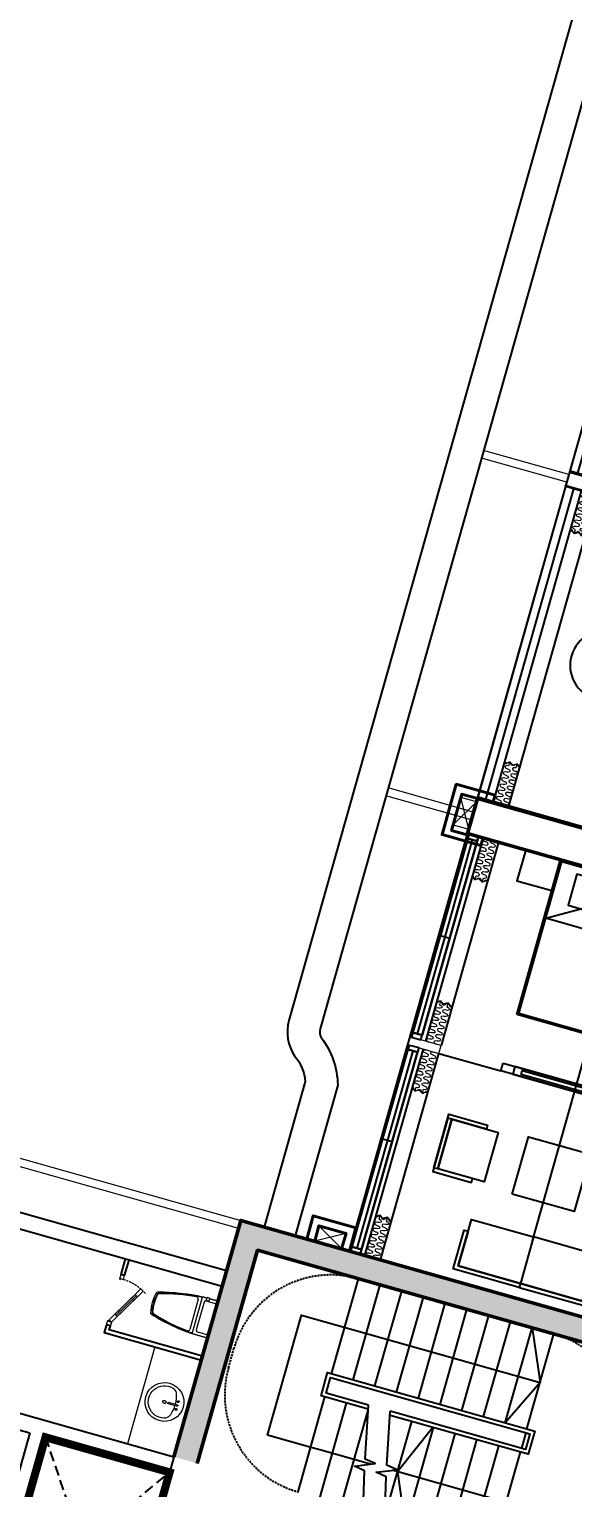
# Model space of a CAD drawing. Header units: millimetres. Extents: x -361669633 to 361256854, y -284153744 to 284385552.
# Drawn here: x 120664 to 127408, y 103864 to 121975 of the extents above; entities that cross this region are included whole.
import ezdxf

# ---------------------------------------------------------------- set-up
doc = ezdxf.new("R2010")
doc.units = ezdxf.units.MM
doc.header["$LTSCALE"] = 100
doc.header["$MEASUREMENT"] = 0
for name, pattern in [('220126_HDN_HBA typical plan$0$HIDDEN', [0.375, 0.25, -0.125]), ('ACAD_ISO03W100', [30, 12, -18]), ('HIDDEN', [0.375, 0.25, -0.125]), ('Xref_NT1+NT2_MBDV Cot vach_220729$0$HIDDEN', [0.375, 0.25, -0.125])]:
    doc.linetypes.add(name, pattern=pattern)
for name, color, linetype in [('A-_FURN----_E-_N', 251, 'Continuous'), ('A-ANNO-ROOM', 50, 'Continuous'), ('A-WALL', 11, 'Continuous'), ('A-WALL-FNSH', 11, 'Continuous'), ('dien tich thong thuy', 3, 'Continuous'), ('IDEA - dim', 251, 'Continuous'), ('KT-Khuat', 9, 'HIDDEN'), ('KT-Net manh', 139, 'Continuous'), ('KT-Tuong', 1, 'Continuous'), ('Xref_NT1+NT2_MBDV Cot vach_220729$0$A-FLOR-STRS-ARROW', 8, 'Continuous'), ('Xref_NT1+NT2_MBDV Cot vach_220729$0$ccu12-Hatch', 250, 'Continuous'), ('Xref_NT1+NT2_MBDV Cot vach_220729$0$ccu12-Thay', 7, 'Continuous'), ('Xref_NT1+NT2_MBDV Cot vach_220729$0$KT-Net manh', 139, 'Continuous'), ('Xref_NT1+NT2_MBDV Cot vach_220729$0$KT-Thay', 7, 'Continuous'), ('Xref_NT1+NT2_MBDV Cot vach_220729$0$KT-Tuong', 1, 'Continuous'), ('Xref_ST_MBDV Cot vach 30.7.2022$0$KT-Text', 7, 'Continuous')]:
    doc.layers.add(name, color=color, linetype=linetype)
for name, color, linetype, lineweight in [('bo dat CXCL', 92, 'Continuous', 18), ('CIC36 net manh', 8, 'Continuous', 9), ('D-building block', 8, 'Continuous', 13), ('HBA-Partition', 4, 'Continuous', 13), ('KT-lomo nuoc', 3, 'HIDDEN', 5), ('KT-Net cat', 1, 'Continuous', 40), ('KT-Net cot', 2, 'Continuous', 50), ('KT-Net thay', 7, 'Continuous', 15), ('KT-Noi thatwc', 49, 'Continuous', 9), ('NQH-A-FURN-IDEN', 43, 'Continuous', 9), ('Xref_NT1+NT2_MBDV Cot vach_220729$0$CUA', 37, 'Continuous', 13), ('Xref_NT1+NT2_MBDV Cot vach_220729$0$KT-Net cot vach', 6, 'Continuous', 50)]:
    doc.layers.add(name, color=color, linetype=linetype, lineweight=lineweight)
doc.styles.add('220126_HDN_HBA typical plan$0$211210_HDN_HBA_TYPICAL PLAN CORE OPT 1$0$HBA-Text', font='GOTHIC.TTF')

# ---------------------------------------------------------------- blocks, each defined once
blk = doc.blocks.new('A$C418F5BC8')
at = {"layer": 'A-ANNO-ROOM', "insert": (648, 1091), "char_height": 600, "attachment_point": 2, "rotation": 50.4488, "style": '220126_HDN_HBA typical plan$0$211210_HDN_HBA_TYPICAL PLAN CORE OPT 1$0$HBA-Text'}
blk.add_mtext_dynamic_manual_height_columns('SL-S', width=722857412.87, gutter_width=9766, heights=[0], dxfattribs=at)
blk = doc.blocks.new('A$C2A6C5140')
at = {"layer": 'A-ANNO-ROOM', "insert": (731, 1190, 0), "char_height": 600, "attachment_point": 2, "rotation": 50.4488, "style": '220126_HDN_HBA typical plan$0$211210_HDN_HBA_TYPICAL PLAN CORE OPT 1$0$HBA-Text'}
blk.add_mtext_dynamic_manual_height_columns('2-BR', width=722857412.87, gutter_width=9766, heights=[0], dxfattribs=at)
blk = doc.blocks.new('A$C5388591E')
at = {"layer": 'A-ANNO-ROOM', "insert": (894, 842, 0), "char_height": 600, "attachment_point": 2, "rotation": 1.4065, "style": '220126_HDN_HBA typical plan$0$211210_HDN_HBA_TYPICAL PLAN CORE OPT 1$0$HBA-Text'}
blk.add_mtext_dynamic_manual_height_columns('3-BR', width=722857412.87, gutter_width=9766, heights=[0], dxfattribs=at)
blk = doc.blocks.new('A$C21AF0CCA')
at = {"layer": 'A-ANNO-ROOM', "insert": (1198, 815), "char_height": 600, "attachment_point": 2, "rotation": 0.1054, "style": '220126_HDN_HBA typical plan$0$211210_HDN_HBA_TYPICAL PLAN CORE OPT 1$0$HBA-Text'}
blk.add_mtext_dynamic_manual_height_columns('1-BR+', width=722857412.87, gutter_width=9766, heights=[0], dxfattribs=at)
blk = doc.blocks.new('Xref_NT1+NT2_MBDV Cot vach_220729$0$A$C6F5A0866')
at = {"layer": 'Xref_NT1+NT2_MBDV Cot vach_220729$0$ccu12-Hatch', "ltscale": 0.5}
h = blk.add_hatch(dxfattribs=at)
h.set_pattern_fill('1BETONG2-BOP', color=256, scale=50, angle=-9.2212, pattern_type=2)
h.set_pattern_definition([(40.778773, (-344030.4, 1051586.25), (348.967585, -88.43995), [37.5, -412.5]), (345.778773, (-344030.4, 1051586.25), (-8.2109, 382.353), [30, -330]), (91.230173, (-344001.3, 1051578.88), (340.75691, 293.91278), [31.8701, -350.57106]), (36.962973, (-344014.37, 1051684.96), (513.46257, -167.20103), [56.25, -618.75]), (87.414373, (-343971.6, 1051671), (539.3417, 405.87626), [47.80514, -525.8565]), (341.962973, (-344014.37, 1051684.96), (539.34137, 405.87668), [45, -495]), (11.778773, (-343969.02, 1051652.27), (262.33739, -246.534165), [37.5, -412.5]), (216.778773, (-343969.02, 1051652.27), (302.31138, -234.24147), [30, -330]), (62.230173, (-343947.16, 1051631.72), (440.52446, 91.85968), [31.8701, -350.57106]), (58.278773, (-344030.4, 1051586.25), (-53.364341, 157.777667), [0, -326, 0, -335, 0, -331.25]), (355.278773, (-344030.4, 1051586.25), (170.29976, 164.8925), [0, -191, 0, -318.5, 0, -126.25]), (318.278773, (-344140.45, 1051604.12), (261.654741, -53.903389), [0, -125, 0, -390, 0, -517.5]), (308.278773, (-344189.8, 1051612.13), (295.845573, 2.678777), [0, -162.5, 0, -259, 0, -367.5]), (305.778773, (-344030.4, 1051586.25), (172.3971, 124.239646), []), (305.778773, (-344020.58, 1051646.7), (172.3971, 124.239646), [])])
h.paths.add_polyline_path([(3150, 11325), (6200, 11325), (6200, 325), (5800, 325), (5800, 625), (5900, 625), (5900, 11025), (3150, 11025)])
h.paths.add_polyline_path([(4450, 325), (3250, 325), (3250, 625), (4450, 625)])
at = {"layer": 'Xref_NT1+NT2_MBDV Cot vach_220729$0$A-FLOR-STRS-ARROW', "elevation": 0}
for points in [[(3150, 8886), (3627, 9004), (3648, 9138), (3749, 8899), (3767, 9035), (4425, 9177)], [(3150, 8605), (3627, 8723), (3648, 8857), (3749, 8618), (3767, 8755), (4425, 8896)]]:
    blk.add_lwpolyline(points, dxfattribs=at)
at = {"layer": 'Xref_NT1+NT2_MBDV Cot vach_220729$0$KT-Net cot vach'}
for points in [[(3150, 11325), (6200, 11325), (6200, 325), (5800, 325)], [(3150, 11025), (5900, 11025), (5900, 625), (5800, 625)]]:
    blk.add_lwpolyline(points, dxfattribs=at)
at = {"layer": 'Xref_NT1+NT2_MBDV Cot vach_220729$0$KT-Net manh', "linetype": 'Xref_NT1+NT2_MBDV Cot vach_220729$0$HIDDEN'}
blk.add_lwpolyline([(3150, 9725, -0.414131), (4400, 10975), (4650, 10975, -0.414131), (5900, 9725, -1.000029)], format="xyb", dxfattribs=at)
at = {"layer": 'Xref_NT1+NT2_MBDV Cot vach_220729$0$KT-Net manh', "elevation": 0}
for points in [[(3725, 8956), (3725, 9605), (3725, 9705), (3725, 10280), (5275, 10280), (5275, 7205)], [(4375, 8334), (3725, 8605), (3150, 8355)], [(3725, 7205), (3725, 8675)], [(5900, 7485), (5275, 7205), (4675, 7485)]]:
    blk.add_lwpolyline(points, dxfattribs=at)
at = {"layer": 'Xref_NT1+NT2_MBDV Cot vach_220729$0$KT-Net manh', "linetype": 'Xref_NT1+NT2_MBDV Cot vach_220729$0$HIDDEN', "elevation": 0}
blk.add_lwpolyline([(3150, 7205, 0.414131), (4400, 5955), (4650, 5955, 0.414131), (5900, 7205, 1.000029)], format="xyb", dxfattribs=at)
at = {"layer": 'Xref_NT1+NT2_MBDV Cot vach_220729$0$KT-Thay', "extrusion": (1.28361e-08, 3.72499e-11, 1)}
for p, q in [((3150, 9725), (4375, 9725, 0)), ((4675, 9725, 0), (5900, 9725)), ((3150, 9445, 0), (4375, 9445, 0)), ((4675, 9445, 0), (5900, 9445, 0)), ((3150, 9165, 0), (4375, 9165, 0)), ((4675, 9165, 0), (5900, 9165, 0)), ((4675, 8885, 0), (5900, 8885, 0)), ((3150, 8605, 0), (4375, 8605, 0)), ((4675, 8605, 0), (5900, 8605, 0)), ((3150, 8325, 0), (4375, 8325, 0)), ((4675, 8325, 0), (5900, 8325, 0)), ((3150, 8045, 0), (4375, 8045, 0)), ((4675, 8045, 0), (5900, 8045, 0)), ((3150, 7765, 0), (4375, 7765, 0)), ((4675, 7765, 0), (5900, 7765, 0)), ((3150, 7485, 0), (4375, 7485, 0)), ((4675, 7485, 0), (5900, 7485, 0)), ((3150, 7205, 0), (4375, 7205, 0)), ((4675, 7205, 0), (5900, 7205, 0))]:
    blk.add_line(p, q, dxfattribs=at)
at = {"layer": 'Xref_NT1+NT2_MBDV Cot vach_220729$0$KT-Thay'}
blk.add_line((4625, 7205, 0), (4425, 7205, 0), dxfattribs=at)
at = {"layer": 'Xref_NT1+NT2_MBDV Cot vach_220729$0$KT-Thay', "elevation": 0}
for points in [[(4375, 9166), (4375, 9775), (4675, 9775), (4675, 7105), (4375, 7105), (4375, 8885)], [(4425, 9177), (4425, 9725), (4625, 9725), (4625, 7155), (4425, 7155), (4425, 8896)]]:
    blk.add_lwpolyline(points, dxfattribs=at)
blk = doc.blocks.new('*U246')
for points in [[(483, -399), (465, -396), (464, -466)], [(397, -484), (464, -466), (394, -466)]]:
    blk.add_hatch(color=256).paths.add_polyline_path(points)
blk.add_line((464, -466), (417, -419))
for points in [[(483, -399), (465, -396), (464, -466)], [(397, -484), (464, -466), (394, -466)]]:
    blk.add_lwpolyline(points, close=True)
for centre in [(17, -17), (86, -88), (155, -157), (225, -227), (294, -297), (364, -367)]:
    blk.add_ellipse(centre, major_axis=(34.5, 32), ratio=0.523888, start_param=4.73172, end_param=7.873313)
at = {"extrusion": (0, 0, -1)}
for centre in [(52, -52), (121, -123), (190, -192), (260, -262), (329, -332), (399, -402)]:
    blk.add_ellipse(centre, major_axis=(-32.1, -34.4), ratio=0.523888, start_param=4.73172, end_param=7.873313, dxfattribs=at)
blk = doc.blocks.new('*U245')
at = {"layer": 'A-_FURN----_E-_N', "linetype": 'Continuous'}
for points in [[(-900, 600), (-900, 1000), (-1350, 1000), (-1350, 600)], [(-900, -1000), (-900, 1000), (900, 1000), (900, -1000)], [(-880, -980), (-880, 980), (880, 980), (880, -980)], [(1350, 600), (1350, 1000), (900, 1000), (900, 600)]]:
    blk.add_lwpolyline(points, close=True, dxfattribs=at)
at = {"layer": 'A-_FURN----_E-_N', "linetype": '220126_HDN_HBA typical plan$0$HIDDEN', "ltscale": 500}
blk.add_lwpolyline([(-900, -1000), (-900, 1000), (900, 1000), (900, -1000)], close=True, dxfattribs=at)
at = {"layer": 'A-_FURN----_E-_N', "linetype": 'Continuous'}
for points in [[(-55, 580), (-55, 880), (-656, 880), (-656, 480), (-448, 480)], [(646, 580), (646, 880), (45, 880), (45, 580)], [(-880, 249), (-326, 580), (880, 580), (880, 480), (-326, 480), (-326, 580), (-326, 249), (-880, 249)]]:
    blk.add_lwpolyline(points, dxfattribs=at)
blk = doc.blocks.new('30')
at = {"layer": 'A-WALL-FNSH', "color": 5}
for points in [[(-5390, -9580), (-5390, -9460), (-5450, -9460), (-5450, -9580)], [(-2885, -9460), (-5390, -9460), (-5390, -9580), (-2885, -9580)], [(-4138, -9520), (-5390, -9520), (-5390, -9580), (-4138, -9580)], [(-4138, -9460), (-2885, -9460), (-2885, -9520), (-4138, -9520)], [(-2825, -9580), (-2825, -9460), (-2885, -9460), (-2885, -9580)], [(-2725, -9580), (-2725, -9460), (-2665, -9460), (-2665, -9580)], [(-2665, -9460), (-120, -9460), (-120, -9580), (-2665, -9580)], [(-1513, -9460), (-2665, -9460), (-2665, -9520), (-1513, -9520)], [(-1513, -9520), (-120, -9520), (-120, -9580), (-1513, -9580)], [(-120, -9580), (-120, -9460), (-60, -9460), (-60, -9580)]]:
    blk.add_lwpolyline(points, close=True, dxfattribs=at)
for points in [[(-5450, -9460), (-2885, -9460)], [(-60, -9460), (-2665, -9460)]]:
    blk.add_lwpolyline(points, dxfattribs=at)
at = {"layer": 'HBA-Partition'}
blk.add_lwpolyline([(-2725, -9200), (-2825, -9200), (-2825, -9600), (-2725, -9600)], close=True, dxfattribs=at)
at = {"layer": 'IDEA - dim'}
for p, q in [((-5451, -9400), (-2825, -9400)), ((-60, -9400), (-2725, -9400)), ((-5451, -9600), (-2825, -9600)), ((-60, -9600), (-2725, -9600))]:
    blk.add_line(p, q, dxfattribs=at)
for points in [[(-2825, -8400), (-2825, -6600), (-2725, -6600), (-2725, -8400)], [(-250, -6650), (-850, -6650), (-850, -7450), (-250, -7450)], [(-698, -6650), (-250, -6650), (-250, -7450), (-200, -7450), (-200, -6600), (-698, -6600)], [(-2725, -6753), (-2825, -6753), (-2825, -8248), (-2725, -8248)], [(-2750, -8148), (-2800, -8148), (-2800, -6853), (-2750, -6853)], [(-1291, -7850), (-2031, -7850), (-2031, -7050), (-1291, -7050)], [(-250, -8250), (-850, -8250), (-850, -7450), (-250, -7450)], [(-698, -8250), (-250, -8250), (-250, -7450), (-200, -7450), (-200, -8300), (-698, -8300)], [(-1981, -8824), (-1981, -8224), (-1341, -8224), (-1341, -8824)], [(-1981, -8376), (-1981, -8824), (-1341, -8824), (-1341, -8874), (-2031, -8874), (-2031, -8376)], [(-1341, -8376), (-1341, -8824), (-1981, -8824), (-1981, -8874), (-1291, -8874), (-1291, -8376)]]:
    blk.add_lwpolyline(points, close=True, dxfattribs=at)
at = {"layer": 'KT-Net cot'}
blk.add_lwpolyline([(-5900, -6600), (-5450, -6600), (-5450, -9600), (-5900, -9600)], close=True, dxfattribs=at)
at = {"layer": 'KT-Net manh', "linetype": 'ACAD_ISO03W100', "ltscale": 4}
for p, q in [((-800, -7450), (-3450, -7450)), ((-2725, -9200), (-2725, -8400)), ((-5451, -9200), (-2825, -9200)), ((-60, -9200), (-2725, -9200))]:
    blk.add_line(p, q, dxfattribs=at)
at = {"layer": 'KT-Tuong'}
blk.add_lwpolyline([(-60, 0), (-60, -9600)], dxfattribs=at)
at = {"layer": 'CIC36 net manh', "color": 8, "extrusion": (0, 0, -1), "xscale": 0.81000000001126, "yscale": 0.81000000001126, "zscale": -0.8100000000112602, "rotation": 225.1232012033263}
for p in [(5450, -9261), (2724, -9261), (5451, -9356), (2724, -9356)]:
    blk.add_blockref('*U246', p, dxfattribs=at)
at = {"layer": 'CIC36 net manh', "color": 8, "xscale": 0.8100000000112606, "yscale": 0.8100000000112606, "zscale": 0.8100000000112606, "rotation": 225.1232012046196}
for p in [(-2826, -9261), (-61, -9261), (-2826, -9356), (-61, -9356)]:
    blk.add_blockref('*U246', p, dxfattribs=at)
at = {"layer": 'IDEA - dim', "rotation": 90}
blk.add_blockref('*U245', (-4450, -7500), dxfattribs=at)
blk = doc.blocks.new('stdo')
at = {"layer": 'A-WALL-FNSH', "color": 5}
for p, q in [((125, -1100), (4135, -1100)), ((125, -1200), (4135, -1200))]:
    blk.add_line(p, q, dxfattribs=at)
blk.add_lwpolyline([(125, -1300), (4135, -1300)], dxfattribs=at)
at = {"layer": 'IDEA - dim', "extrusion": (-1.10182e-08, -3.98057e-09, 1)}
blk.add_circle((2128, -2177, 0), 436, dxfattribs=at)
at = {"layer": 'KT-Net manh'}
for points in [[(135, -7005), (125, -7005), (125, -1100), (110, -1100)], [(3435, -10515), (4135, -10515), (4135, -1100), (4150, -1100)]]:
    blk.add_lwpolyline(points, dxfattribs=at)
at = {"layer": 'KT-Net manh', "linetype": 'ACAD_ISO03W100', "ltscale": 4}
blk.add_lwpolyline([(125, -1300), (4135, -1300), (4135, -1500), (125, -1500)], close=True, dxfattribs=at)
at = {"layer": 'KT-Tuong'}
blk.add_line((110, -1100), (110, -9730), dxfattribs=at)
blk.add_lwpolyline([(4150, -1100), (4150, -4100), (4290, -4100), (4290, -7700), (4150, -7700), (4150, -10700)], dxfattribs=at)
at = {"layer": 'CIC36 net manh', "color": 8}
for p, xscale, yscale, zscale, rotation in [((126, -1361), -0.8100000000112602, 0.8100000000112602, 0.8100000000112602, 134.876798796027), ((4134, -1361), 0.8100000000112604, 0.8100000000112604, 0.8100000000112604, 225.123201203973), ((126, -1456), -0.8100000000112602, 0.8100000000112602, 0.8100000000112602, 134.876798796027), ((4134, -1456), 0.8100000000112604, 0.8100000000112604, 0.8100000000112604, 225.123201203973)]:
    blk.add_blockref('*U246', p, dxfattribs=dict(at, xscale=xscale, yscale=yscale, zscale=zscale, rotation=rotation))
blk = doc.blocks.new('XI BET - 540 x 360mm-349537-MẶT BẰNG TẦNG 01')
at = {"layer": 'NQH-A-FURN-IDEN', "color": 32}
for p, q in [((227, 9), (-228, 9)), ((-228, 9), (227, 9)), ((-199, 9), (-199, -132)), ((198, -132), (198, 9)), ((-246, -103), (-246, -124)), ((-246, -124), (-246, -103)), ((-238, -1), (-238, -94)), ((-238, -94), (-238, -1)), ((-238, -133), (-238, -181)), ((-238, -181), (-238, -133)), ((-216, -94), (-237, -94)), ((-237, -133), (-216, -133)), ((-207, -124), (-207, -103)), ((-179, -152), (178, -152)), ((237, -181), (237, -1)), ((237, -1), (237, -181)), ((-228, -191), (229, -191)), ((-194, -230), (194, -230))]:
    blk.add_line(p, q, dxfattribs=at)
for centre, radius, start, end in [((-228, -1), 10, 90, 180), ((-228, -1), 10, 90, 180), ((227, -1), 10, 360, 90), ((227, -1), 10, 360, 90), ((-237, -103), 9, 96.3794, 180), ((-237, -103), 9, 96.3794, 180), ((-237, -124), 9, 180, 263.6206), ((-237, -124), 9, 180, 263.6206), ((-216, -103), 9, 360, 90), ((-216, -124), 9, 270, 360), ((-179, -132), 20, 180, 270), ((178, -132), 20, 270, 0), ((2274, -41), 2515, 183.2067, 196.1242), ((2274, -41), 2515, 183.2067, 196.1242), ((-228, -181), 10, 180, 261.264), ((1871, -86), 2103, 182.8743, 197.6554), ((-194, -253), 22.5, 90, 184.6245), ((1871, -86), 2095, 184.6245, 197.5277), ((-1871, -86), 2095, 342.464, 355.3754), ((-1871, -86), 2103, 342.3446, 357.1226), ((-2274, -41), 2515, 343.8727, 356.7933), ((-2274, -41), 2515, 343.8727, 356.7933), ((194, -253), 22.5, 355.3754, 90), ((227, -181), 10, 270, 0), ((-111, -717), 22.5, 197.6554, 257.5059), ((-105, -710), 22.5, 197.5277, 258.1005), ((105, -710), 22.5, 281.7373, 342.464), ((111, -717), 22.5, 282.4941, 342.3446), ((-121, -733), 22.5, 196.1242, 256.8994), ((-121, -733), 22.5, 196.1242, 256.8994), ((0, -212), 557, 256.8994, 283.0378), ((0, -212), 557, 256.8994, 283.0378), ((0, -215), 536, 257.5059, 282.4941), ((1, -209), 535, 258.1005, 281.7373), ((121, -733), 22.5, 283.0378, 343.8727), ((121, -733), 22.5, 283.0378, 343.8727)]:
    blk.add_arc(centre, radius, start, end, dxfattribs=at)
at = {"layer": 'NQH-A-FURN-IDEN'}
for centre, radius, start, end in [((-228, -1), 10, 90, 135), ((227, -1), 10, 45, 90), ((-237, -103), 9, 96.3794, 159.7289), ((2274, -41), 2515, 187.0817, 188.2304), ((-2274, -41), 2515, 351.7684, 352.9173), ((2274, -41), 2515, 191.1005, 192.2492), ((-2274, -41), 2515, 347.7486, 348.8976), ((0, -212), 557, 264.739, 267.0661), ((0, -212), 557, 272.8711, 275.1982)]:
    blk.add_arc(centre, radius, start, end, dxfattribs=at)
blk = doc.blocks.new('Sink - Vanity - Round - Basin-6371507-MẶT BẰNG TẦNG 01')
at = {"layer": 'KT-Noi thatwc'}
for p, q in [((87, 247), (87, 136)), ((106, 247), (106, 136))]:
    blk.add_line(p, q, dxfattribs=at)
for centre, radius, start, end in [((97, 85), 241, 0, 180), ((1, 104), 105, 120.7927, 162.1904), ((97, -233), 452, 91.2067, 109.2086), ((46, 247), 12.7, 0, 180), ((46, 247), 12.7, 180, 0), ((97, 247), 9.52, 0, 180), ((97, -233), 452, 70.7914, 88.7933), ((147, 247), 12.7, 0, 180), ((147, 247), 12.7, 180, 0), ((192, 104), 105, 17.8096, 59.2073), ((97, 85), 241, 180, 0), ((97, 85), 201, 165.3071, 14.6929), ((97, 85), 20.6, 0, 180), ((97, 85), 20.6, 180, 0), ((97, 136), 9.52, 180, 0)]:
    blk.add_arc(centre, radius, start, end, dxfattribs=at)
blk = doc.blocks.new('*U272')
blk.add_line((147, 33), (450, 208))
for points in [[(50, 0), (526, 275), (546, 240), (70, -35)], [(137, 50), (157, 15), (460, 190), (440, 225)], [(0, -50), (60, -50), (60, -40), (50, -40), (50, 0), (0, 0)], [(650, -50), (590, -50), (590, -40), (600, -40), (600, 0), (650, 0)]]:
    blk.add_lwpolyline(points, close=True)
at = {"linetype": 'Xref_NT1+NT2_MBDV Cot vach_220729$0$HIDDEN'}
blk.add_arc((50, 0), 550, 0, 35.0495, dxfattribs=at)
blk = doc.blocks.new('A$C777A4B07')
at = {"layer": 'A-WALL', "elevation": 0}
for points in [[(1931, 996), (1877, 803)], [(1925, 790), (1980, 982)], [(1700, 178), (1673, 82), (2877, -259)], [(2891, -211), (1735, 116), (1748, 164)]]:
    blk.add_lwpolyline(points, dxfattribs=at)
at = {"layer": 'NQH-A-FURN-IDEN', "color": 32, "extrusion": (-5.1359e-06, -1.60012e-06, 1), "elevation": 0}
blk.add_lwpolyline([(1961, -1299), (2055, -1325), (2537, -1461), (2877, -259), (2300, -96)], close=True, dxfattribs=at)
at = {"layer": 'Xref_ST_MBDV Cot vach 30.7.2022$0$KT-Text', "elevation": 0}
for points in [[(1925, 790), (1877, 803)], [(1748, 164), (1700, 178)]]:
    blk.add_lwpolyline(points, dxfattribs=at)
at = {"layer": 'NQH-A-FURN-IDEN', "color": 32, "rotation": 254.3513592771618}
blk.add_blockref('XI BET - 540 x 360mm-349537-MẶT BẰNG TẦNG 01', (3008, 246, 0), dxfattribs=at)
at = {"layer": 'NQH-A-FURN-IDEN', "color": 32, "extrusion": (3.53894e-06, -4.05138e-06, 1), "xscale": -0.9999999999999996, "rotation": 254.2212229883467}
blk.add_blockref('Sink - Vanity - Round - Basin-6371507-MẶT BẰNG TẦNG 01', (2311, -850, 0), dxfattribs=at)
at = {"layer": 'Xref_NT1+NT2_MBDV Cot vach_220729$0$CUA', "xscale": -1, "rotation": 254.2213025328823}
blk.add_blockref('*U272', (1748, 164, 0), dxfattribs=at)
blk = doc.blocks.new('PCCCCC')
at = {"layer": 'bo dat CXCL'}
for p, q in [((-38130, -43797, 0), (-34393, -44853, 0)), ((-38149, -43895, 0), (-34420, -44949, 0))]:
    blk.add_line(p, q, dxfattribs=at)
at = {"layer": 'D-building block', "color": 2, "const_width": 100, "elevation": 0}
blk.add_lwpolyline([(-37496, -49951), (-35956, -50386), (-35276, -47980), (-36816, -47545)], close=True, dxfattribs=at)
at = {"layer": 'KT-Khuat', "ltscale": 5}
for p, q in [((-36816, -47545, 0), (-35911, -50228, 0)), ((-37451, -49792, 0), (-35276, -47980, 0))]:
    blk.add_line(p, q, dxfattribs=at)
at = {"layer": 'KT-Tuong'}
blk.add_line((-36816, -47545, 0), (-37496, -49951, 0), dxfattribs=at)
at = {"layer": 'KT-Tuong', "elevation": 0}
blk.add_lwpolyline([(-37009, -47491), (-37744, -50089)], dxfattribs=at)
at = {"layer": 'Xref_NT1+NT2_MBDV Cot vach_220729$0$KT-Tuong'}
for p, q in [((-34624, -45671, 0), (-38809, -44488, 0)), ((-34569, -45479, 0), (-38258, -44436, 0)), ((-38917, -46744, 0), (-35222, -47788, 0)), ((-38067, -47192, 0), (-37009, -47491, 0)), ((-36816, -47545, 0), (-35276, -47980, 0))]:
    blk.add_line(p, q, dxfattribs=at)
at = {"layer": 'A-WALL'}
blk.add_blockref('A$C777A4B07', (-37759, -46327, 0), dxfattribs=at)
blk = doc.blocks.new('*U331')
at = {"layer": 'KT-lomo nuoc', "ltscale": 500}
for p, q in [((-403, 22), (0, 0)), ((-313, -157), (-90, 179))]:
    blk.add_line(p, q, dxfattribs=at)
blk.add_lwpolyline([(-313, -157), (-403, 22), (-90, 179), (0, 0)], close=True, dxfattribs=at)
blk = doc.blocks.new('*U333')
at = {"layer": 'KT-lomo nuoc', "ltscale": 500}
for p, q in [((-336, 223), (0, 0)), ((-179, -90), (-157, 313))]:
    blk.add_line(p, q, dxfattribs=at)
blk.add_lwpolyline([(-179, -90), (-336, 223), (-157, 313), (0, 0)], close=True, dxfattribs=at)
blk = doc.blocks.new('CTN TB 33-35')
at = {"layer": 'KT-Net cat', "elevation": 0}
for points in [[(-31265, -39668), (-31238, -39573), (-31719, -39436), (-31896, -40061), (-31414, -40197), (-31387, -40101)], [(-31585, -40066), (-31457, -39614), (-31650, -39559), (-31778, -40012), (-31585, -40066)], [(-33573, -45086), (-33494, -44795), (-32964, -44945), (-33045, -45234)], [(-33476, -45112), (-33424, -44919), (-33087, -45014), (-33142, -45206)]]:
    blk.add_lwpolyline(points, dxfattribs=at)
at = {"layer": 'KT-lomo nuoc', "linetype": 'HIDDEN', "xscale": -0.9999999999999997, "rotation": 10.8976534755902}
for name, p in [('*U333', (-31757, -39939, 0)), ('*U331', (-33478, -45111, 0))]:
    blk.add_blockref(name, p, dxfattribs=at)

msp = doc.modelspace()

# ---------------------------------------------------------------- linework, layer by layer
at = {"layer": 'Xref_NT1+NT2_MBDV Cot vach_220729$0$ccu12-Thay'}
msp.add_line((137419.8, 156088.5, 0), (124271.7, 109565), dxfattribs=at)
at = {"layer": 'Xref_NT1+NT2_MBDV Cot vach_220729$0$ccu12-Thay', "elevation": 0}
for points in [[(138985.2, 85871.8), (152052.7, 132116.7, 0.0246876), (152344.7, 133393.1, 0.0868938), (152346.5, 134120), (151856.2, 136121), (147138.1, 155605.6, 0.771545), (138472.8, 155769.7), (124638.5, 106818)], [(137039.6, 156214), (123884.3, 109665.1, 0.2111738), (123956.6, 109226.6, -0.1470455), (124088.1, 108910.5), (123581.2, 107116.7)], [(124271.7, 109565, 0.1897824), (124285.1, 109456.1, -0.1613035), (124491.2, 108865.6), (123966.3, 107007.9)], [(123276.1, 107138.4), (123276.1, 107138.4), (122450.1, 104215), (119957.9, 95395.3), (121305.1, 95014.7), (119006.4, 86879.6, 0.5291999), (123213.1, 81810.1), (135521.6, 82977, 0.3082121), (138985.2, 85871.8)]]:
    msp.add_lwpolyline(points, format="xyb", dxfattribs=at)

# ---------------------------------------------------------------- block references
at = {"layer": 'A-ANNO-ROOM'}
for p in [(-179024.1, 160712.6), (-180382.6, 155789.4), (-190286, 124478.1, 0)]:
    msp.add_blockref('A$C21AF0CCA', p, dxfattribs=at)
at = {"layer": 'dien tich thong thuy'}
for name, p in [('A$C418F5BC8', (-183121.2, 150788.1, 0)), ('A$C418F5BC8', (-185916.5, 147013.3, 0)), ('A$C2A6C5140', (-173817.6, 144980.3, 0)), ('A$C418F5BC8', (-186652.5, 142646.5, 0)), ('A$C418F5BC8', (-186377.4, 138298.5, 0)), ('A$C2A6C5140', (-176455.3, 137392.2, 0)), ('A$C418F5BC8', (-187947.5, 133708.2, 0)), ('A$C418F5BC8', (-189241.4, 129721.6, 0)), ('A$C2A6C5140', (-179002.1, 128379.5, 0)), ('A$C2A6C5140', (-181410.1, 119690.7, 0)), ('A$C2A6C5140', (-183695.9, 112855.6, 0)), ('A$C2A6C5140', (-185634.6, 105094.8, 0)), ('A$C5388591E', (-179466.3, 167815.8, 0)), ('A$C5388591E', (-196231.1, 103592.8, 0)), ('PCCCCC', (157681.5, 152036.7))]:
    msp.add_blockref(name, p, dxfattribs=at)
at = {"layer": 'KT-Tuong', "rotation": 254.2212141373278}
msp.add_blockref('30', (133858.1, 104134.8), dxfattribs=at)
msp.add_blockref('30', (133858.1, 104134.8), dxfattribs=at)
at = {"layer": 'Xref_NT1+NT2_MBDV Cot vach_220729$0$KT-Net manh', "rotation": 74.22122668239332}
msp.add_blockref('Xref_NT1+NT2_MBDV Cot vach_220729$0$A$C6F5A0866', (132501.3, 98137.8, 0), dxfattribs=at)

# ---------------------------------------------------------------- next in the draw order: block references
at = {"layer": 'IDEA - dim', "rotation": 74.22121413923546}
msp.add_blockref('stdo', (126280.6, 116667.7), dxfattribs=at)

# ---------------------------------------------------------------- next in the draw order: block references
at = {"layer": 'IDEA - dim', "xscale": -1, "rotation": 74.22121413925727}
msp.add_blockref('stdo', (126294.2, 116715.7), dxfattribs=at)

# ---------------------------------------------------------------- next in the draw order: linework, layer by layer
at = {"layer": 'KT-Net thay'}
for p, q in [((127332.5, 116349.5), (126273.9, 116648.6)), ((127359.7, 116445.7), (126301.1, 116744.8)), ((126175, 112255.1), (125116.5, 112554.2)), ((126147.8, 112158.8), (125089.3, 112458))]:
    msp.add_line(p, q, dxfattribs=at)

# ---------------------------------------------------------------- next in the draw order: block references
msp.add_blockref('CTN TB 33-35', (157681.5, 152036.7))

doc.saveas('drawing.dxf')
